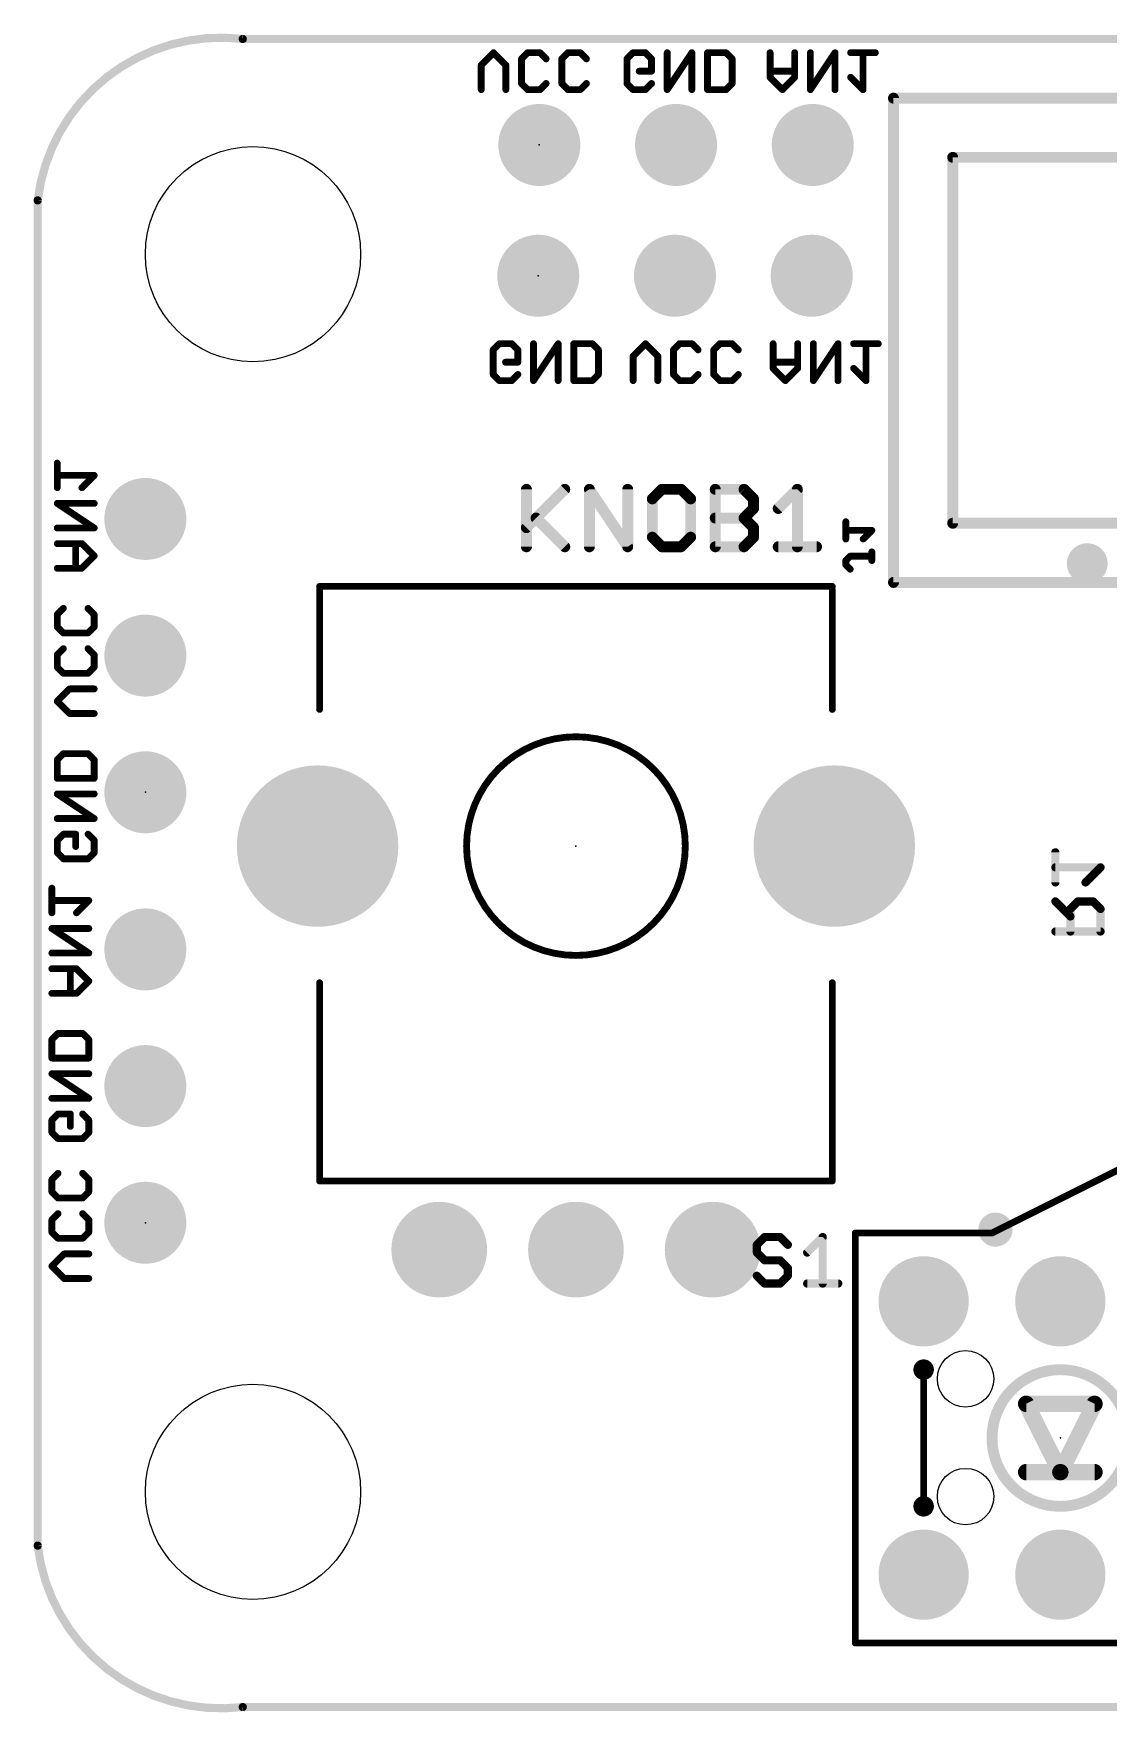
# Model space of a CAD drawing. Extents: x -0.1 to 52.1, y -0.1 to 31.1.
# Drawn here: x -0.08 to 19.89, y -0.1 to 31.1 of the extents above; entities that cross this region are included whole.
import ezdxf

# ---------------------------------------------------------------- set-up
doc = ezdxf.new("R2010")
doc.units = 0
for name, color, linetype in [('17', 82, 'CONTINUOUS'), ('18', 82, 'CONTINUOUS'), ('20', 7, 'CONTINUOUS'), ('21', 253, 'CONTINUOUS'), ('22', 253, 'CONTINUOUS'), ('23', 7, 'CONTINUOUS'), ('24', 7, 'CONTINUOUS'), ('25', 253, 'CONTINUOUS'), ('26', 253, 'CONTINUOUS'), ('28', 253, 'CONTINUOUS'), ('52', 253, 'CONTINUOUS')]:
    doc.layers.add(name, color=color, linetype=linetype)

# ---------------------------------------------------------------- blocks, each defined once
blk = doc.blocks.new('RECT')
blk.add_solid([(-0.5, -0.5), (0.5, -0.5), (-0.5, 0.5), (0.5, 0.5)])
blk = doc.blocks.new('ROUNDP')
at = {"const_width": 0.5}
blk.add_lwpolyline([(0, -0.25, 1), (0, 0.25, 1), (0, -0.25)], format="xyb", dxfattribs=at)
blk = doc.blocks.new('ROUNDV')
at = {"const_width": 0.5}
blk.add_lwpolyline([(0, -0.25, 1), (0, 0.25, 1), (0, -0.25)], format="xyb", dxfattribs=at)

msp = doc.modelspace()

# ---------------------------------------------------------------- linework, layer by layer
at = {"layer": '20'}
for points, const_width in [([(3.81, 31, 0.4142), (0, 28)], 0.1524), ([(3.81, 31.0381, 1), (3.81, 30.9619)], 0.0762), ([(3.8055, 30.9622, 1), (3.8145, 31.0378)], 0.0762), ([(0.0381, 28, 1), (-0.0381, 28)], 0.0762), ([(-0.0378, 28.0045, 1), (0.0378, 27.9955)], 0.0762), ([(0, 3, 0.4142), (3.81, 0)], 0.1524), ([(0.0378, 3.0045, 1), (-0.0378, 2.9955)], 0.0762), ([(-0.0381, 3, 1), (0.0381, 3)], 0.0762), ([(3.81, 0.0381, 1), (3.81, -0.0381)], 0.0762), ([(3.8145, -0.0378, 1), (3.8055, 0.0378)], 0.0762)]:
    msp.add_lwpolyline(points, format="xyb", dxfattribs=dict(at, const_width=const_width))
at = {"layer": '20', "const_width": 0.1524}
for points in [[(48.99, 31), (3.81, 31)], [(0, 28), (0, 3)], [(3.81, 0), (47.99, 0)]]:
    msp.add_lwpolyline(points, dxfattribs=at)
at = {"layer": '20'}
for centre, radius in [((4, 27), 2), ((17.24, 6.1), 0.525), ((4, 4), 2), ((17.24, 3.91), 0.525)]:
    msp.add_circle(centre, radius, dxfattribs=at)
at = {"layer": '21'}
for points, const_width in [([(14.7625, 20.826), (5.2375, 20.826)], 0.127), ([(5.2375, 18.54), (5.2375, 20.7625)], 0.127), ([(14.7625, 18.54), (14.7625, 20.7625)], 0.127), ([(5.2375, 9.777), (5.2375, 13.46)], 0.127), ([(14.7625, 9.777), (14.7625, 13.46)], 0.127), ([(17.73, 8.81), (20.27, 10.08)], 0.127), ([(5.2375, 9.777), (14.7625, 9.777)], 0.127), ([(15.19, 8.81), (15.19, 1.19)], 0.127), ([(15.19, 8.81), (17.73, 8.81)], 0.127), ([(16.46, 6.27), (16.46, 3.73)], 0.127), ([(19.635, 5.635), (18.365, 5.635)], 0.3048), ([(18.365, 5.635), (19, 4.365)], 0.3048), ([(19, 4.365), (19.635, 5.635)], 0.3048), ([(19, 4.365), (18.365, 4.365)], 0.3048), ([(19.635, 4.365), (19, 4.365)], 0.3048), ([(22.81, 1.19), (15.19, 1.19)], 0.127)]:
    msp.add_lwpolyline(points, dxfattribs=dict(at, const_width=const_width))
for points, const_width in [([(5.2375, 20.8577, 1), (5.2375, 20.7943)], 0.0635), ([(5.2692, 20.7625, 1), (5.2058, 20.7625)], 0.0635), ([(14.7943, 20.7625, 1), (14.7308, 20.7625)], 0.0635), ([(14.7625, 20.7943, 1), (14.7625, 20.8577)], 0.0635), ([(5.2058, 18.54, 1), (5.2692, 18.54)], 0.0635), ([(14.7308, 18.54, 1), (14.7943, 18.54)], 0.0635), ([(10, 13.968, 1), (10, 18.032, 1), (10, 13.968)], 0.127), ([(5.2692, 13.46, 1), (5.2058, 13.46)], 0.0635), ([(14.7943, 13.46, 1), (14.7308, 13.46)], 0.0635), ([(5.2375, 9.8088, 1), (5.2375, 9.7453)], 0.0635), ([(5.2058, 9.777, 1), (5.2692, 9.777)], 0.0635), ([(14.7308, 9.777, 1), (14.7943, 9.777)], 0.0635), ([(14.7625, 9.7453, 1), (14.7625, 9.8088)], 0.0635), ([(17.794, 8.7206, 1), (17.794, 9.0254, 1), (17.794, 8.7206)], 0.3302), ([(15.2218, 8.81, 1), (15.1583, 8.81)], 0.0635), ([(15.19, 8.8418, 1), (15.19, 8.7782)], 0.0635), ([(17.7158, 8.8384, 1), (17.7442, 8.7816)], 0.0635), ([(17.73, 8.7782, 1), (17.73, 8.8418)], 0.0635), ([(16.46, 6.143, 1), (16.46, 6.397, 1), (16.46, 6.143)], 0.127), ([(16.4917, 6.27, 1), (16.4283, 6.27)], 0.0635), ([(19, 3.73, 1), (19, 6.27, 1), (19, 3.73)], 0.2032), ([(18.365, 5.7112, 1), (18.365, 5.5588)], 0.1524), ([(18.4332, 5.6691, 1), (18.2968, 5.6009)], 0.1524), ([(19.7032, 5.6009, 1), (19.5668, 5.6691)], 0.1524), ([(19.635, 5.5588, 1), (19.635, 5.7112)], 0.1524), ([(18.365, 4.4412, 1), (18.365, 4.2888)], 0.1524), ([(19, 4.4412, 1), (19, 4.2888)], 0.1524), ([(18.9318, 4.3991, 1), (19.0682, 4.3309)], 0.1524), ([(18.9318, 4.3309, 1), (19.0682, 4.3991)], 0.1524), ([(19, 4.2888, 1), (19, 4.4412)], 0.1524), ([(19.635, 4.2888, 1), (19.635, 4.4412)], 0.1524), ([(16.46, 3.603, 1), (16.46, 3.857, 1), (16.46, 3.603)], 0.127), ([(16.4283, 3.73, 1), (16.4917, 3.73)], 0.0635), ([(15.19, 1.2217, 1), (15.19, 1.1583)], 0.0635), ([(15.1583, 1.19, 1), (15.2218, 1.19)], 0.0635)]:
    msp.add_lwpolyline(points, format="xyb", dxfattribs=dict(at, const_width=const_width))
at = {"layer": '22', "const_width": 0.2032}
for points in [[(36.1, 29.9), (15.9, 29.9)], [(15.9, 29.9), (15.9, 20.9)], [(15.9, 20.9), (23.8, 20.9)]]:
    msp.add_lwpolyline(points, dxfattribs=at)
at = {"layer": '22', "const_width": 0.1016}
for points in [[(15.9, 29.9508, 1), (15.9, 29.8492)], [(15.9508, 29.9, 1), (15.8492, 29.9)], [(15.9, 20.9508, 1), (15.9, 20.8492)], [(15.8492, 20.9, 1), (15.9508, 20.9)]]:
    msp.add_lwpolyline(points, format="xyb", dxfattribs=at)
at = {"layer": '23'}
for p in [(10, 16), (19, 5)]:
    msp.add_point(p, dxfattribs=at)
at = {"layer": '24'}
for p in [(9.32, 29.03), (9.3, 26.6), (2, 17), (2, 9)]:
    msp.add_point(p, dxfattribs=at)
at = {"layer": '25'}
for points, const_width in [([(9.0806, 22.6303), (9.0806, 21.5626)], 0.2032), ([(9.0806, 21.9185), (9.7924, 22.6303)], 0.2032), ([(10.25, 21.5626), (10.25, 22.6303)], 0.2032), ([(10.25, 22.6303), (10.9618, 21.5626)], 0.2032), ([(10.9618, 21.5626), (10.9618, 22.6303)], 0.2032), ([(11.5973, 22.6303), (11.4194, 22.4524)], 0.2032), ([(11.4194, 22.4524), (11.4194, 21.7406)], 0.2032), ([(11.9533, 22.6303), (11.5973, 22.6303)], 0.2032), ([(12.1312, 22.4524), (11.9533, 22.6303)], 0.2032), ([(12.1312, 21.7406), (12.1312, 22.4524)], 0.2032), ([(12.5888, 21.5626), (12.5888, 22.6303)], 0.2032), ([(12.5888, 22.6303), (13.1227, 22.6303)], 0.2032), ([(13.1227, 22.6303), (13.3006, 22.4524)], 0.2032), ([(13.3006, 22.4524), (13.3006, 22.2744)], 0.2032), ([(13.7582, 22.2744), (14.1141, 22.6303)], 0.2032), ([(14.1141, 22.6303), (14.1141, 21.5626)], 0.2032), ([(9.2586, 22.0965), (9.7924, 21.5626)], 0.2032), ([(12.5888, 22.0965), (13.1227, 22.0965)], 0.2032), ([(13.3006, 22.2744), (13.1227, 22.0965)], 0.2032), ([(13.1227, 22.0965), (13.3006, 21.9185)], 0.2032), ([(11.4194, 21.7406), (11.5973, 21.5626)], 0.2032), ([(11.9533, 21.5626), (12.1312, 21.7406)], 0.2032), ([(13.3006, 21.7406), (13.1227, 21.5626)], 0.2032), ([(13.3006, 21.9185), (13.3006, 21.7406)], 0.2032), ([(11.5973, 21.5626), (11.9533, 21.5626)], 0.2032), ([(13.1227, 21.5626), (12.5888, 21.5626)], 0.2032), ([(13.7582, 21.5626), (14.47, 21.5626)], 0.2032), ([(13.5053, 8.7345), (13.3612, 8.5905)], 0.1524), ([(13.7934, 8.7345), (13.5053, 8.7345)], 0.1524), ([(13.9374, 8.5905), (13.7934, 8.7345)], 0.1524), ([(14.2967, 8.4464), (14.5848, 8.7345)], 0.1524), ([(14.5848, 8.7345), (14.5848, 7.8702)], 0.1524), ([(13.3612, 8.5905), (13.3612, 8.4464)], 0.1524), ([(13.3612, 8.4464), (13.5053, 8.3024)], 0.1524), ([(13.5053, 8.3024), (13.7934, 8.3024)], 0.1524), ([(13.7934, 8.3024), (13.9374, 8.1583)], 0.1524), ([(13.9374, 8.1583), (13.9374, 8.0143)], 0.1524), ([(13.5053, 7.8702), (13.3612, 8.0143)], 0.1524), ([(13.7934, 7.8702), (13.5053, 7.8702)], 0.1524), ([(13.9374, 8.0143), (13.7934, 7.8702)], 0.1524), ([(14.2967, 7.8702), (14.8729, 7.8702)], 0.1524)]:
    msp.add_lwpolyline(points, dxfattribs=dict(at, const_width=const_width))
for points, const_width in [([(9.1314, 22.6303, 1), (9.0298, 22.6303)], 0.1016), ([(9.8283, 22.5944, 1), (9.7565, 22.6662)], 0.1016), ([(10.3008, 22.6303, 1), (10.1992, 22.6303)], 0.1016), ([(10.2923, 22.6585, 1), (10.2077, 22.6021)], 0.1016), ([(11.0126, 22.6303, 1), (10.911, 22.6303)], 0.1016), ([(11.4702, 22.4524, 1), (11.3686, 22.4524)], 0.1016), ([(11.3835, 22.4883, 1), (11.4553, 22.4164)], 0.1016), ([(11.5973, 22.6811, 1), (11.5973, 22.5795)], 0.1016), ([(11.6333, 22.5944, 1), (11.5614, 22.6662)], 0.1016), ([(11.9892, 22.6662, 1), (11.9173, 22.5944)], 0.1016), ([(11.9533, 22.5795, 1), (11.9533, 22.6811)], 0.1016), ([(12.182, 22.4524, 1), (12.0804, 22.4524)], 0.1016), ([(12.0953, 22.4164, 1), (12.1671, 22.4883)], 0.1016), ([(12.6396, 22.6303, 1), (12.538, 22.6303)], 0.1016), ([(12.5888, 22.6811, 1), (12.5888, 22.5795)], 0.1016), ([(13.1586, 22.6662, 1), (13.0867, 22.5944)], 0.1016), ([(13.1227, 22.5795, 1), (13.1227, 22.6811)], 0.1016), ([(13.3514, 22.4524, 1), (13.2498, 22.4524)], 0.1016), ([(13.2647, 22.4164, 1), (13.3365, 22.4883)], 0.1016), ([(14.1649, 22.6303, 1), (14.0633, 22.6303)], 0.1016), ([(14.15, 22.5944, 1), (14.0782, 22.6662)], 0.1016), ([(9.2945, 22.1324, 1), (9.2226, 22.0605)], 0.1016), ([(12.5888, 22.1473, 1), (12.5888, 22.0457)], 0.1016), ([(13.1586, 22.1324, 1), (13.0867, 22.0605)], 0.1016), ([(13.0867, 22.1324, 1), (13.1586, 22.0605)], 0.1016), ([(13.1227, 22.0457, 1), (13.1227, 22.1473)], 0.1016), ([(13.2498, 22.2744, 1), (13.3514, 22.2744)], 0.1016), ([(13.3365, 22.2385, 1), (13.2647, 22.3103)], 0.1016), ([(13.7223, 22.3103, 1), (13.7941, 22.2385)], 0.1016), ([(9.0447, 21.9544, 1), (9.1165, 21.8826)], 0.1016), ([(11.4553, 21.7765, 1), (11.3835, 21.7046)], 0.1016), ([(12.1671, 21.7046, 1), (12.0953, 21.7765)], 0.1016), ([(13.3514, 21.9185, 1), (13.2498, 21.9185)], 0.1016), ([(13.2647, 21.8826, 1), (13.3365, 21.9544)], 0.1016), ([(13.3365, 21.7046, 1), (13.2647, 21.7765)], 0.1016), ([(9.0298, 21.5626, 1), (9.1314, 21.5626)], 0.1016), ([(9.7565, 21.5267, 1), (9.8283, 21.5985)], 0.1016), ([(10.1992, 21.5626, 1), (10.3008, 21.5626)], 0.1016), ([(10.911, 21.5626, 1), (11.0126, 21.5626)], 0.1016), ([(10.9195, 21.5344, 1), (11.0041, 21.5908)], 0.1016), ([(11.3686, 21.7406, 1), (11.4702, 21.7406)], 0.1016), ([(11.5973, 21.6134, 1), (11.5973, 21.5118)], 0.1016), ([(11.5614, 21.5267, 1), (11.6333, 21.5985)], 0.1016), ([(11.9173, 21.5985, 1), (11.9892, 21.5267)], 0.1016), ([(11.9533, 21.5118, 1), (11.9533, 21.6134)], 0.1016), ([(12.0804, 21.7406, 1), (12.182, 21.7406)], 0.1016), ([(12.5888, 21.6134, 1), (12.5888, 21.5118)], 0.1016), ([(12.538, 21.5626, 1), (12.6396, 21.5626)], 0.1016), ([(13.0867, 21.5985, 1), (13.1586, 21.5267)], 0.1016), ([(13.1227, 21.5118, 1), (13.1227, 21.6134)], 0.1016), ([(13.2498, 21.7406, 1), (13.3514, 21.7406)], 0.1016), ([(13.7582, 21.6134, 1), (13.7582, 21.5118)], 0.1016), ([(14.0633, 21.5626, 1), (14.1649, 21.5626)], 0.1016), ([(14.47, 21.5118, 1), (14.47, 21.6134)], 0.1016), ([(13.5053, 8.7726, 1), (13.5053, 8.6964)], 0.0762), ([(13.5322, 8.7076, 1), (13.4783, 8.7615)], 0.0762), ([(13.8203, 8.7615, 1), (13.7664, 8.7076)], 0.0762), ([(13.7934, 8.6964, 1), (13.7934, 8.7726)], 0.0762), ([(14.6229, 8.7345, 1), (14.5467, 8.7345)], 0.0762), ([(14.6118, 8.7076, 1), (14.5579, 8.7615)], 0.0762), ([(13.3993, 8.5905, 1), (13.3231, 8.5905)], 0.0762), ([(13.3343, 8.6174, 1), (13.3881, 8.5635)], 0.0762), ([(13.3881, 8.4734, 1), (13.3343, 8.4195)], 0.0762), ([(13.3231, 8.4464, 1), (13.3993, 8.4464)], 0.0762), ([(13.9105, 8.5635, 1), (13.9644, 8.6174)], 0.0762), ([(14.2698, 8.4734, 1), (14.3237, 8.4195)], 0.0762), ([(13.5053, 8.3405, 1), (13.5053, 8.2643)], 0.0762), ([(13.4783, 8.2754, 1), (13.5322, 8.3293)], 0.0762), ([(13.8203, 8.3293, 1), (13.7664, 8.2754)], 0.0762), ([(13.7934, 8.2643, 1), (13.7934, 8.3405)], 0.0762), ([(13.9755, 8.1583, 1), (13.8993, 8.1583)], 0.0762), ([(13.9105, 8.1314, 1), (13.9644, 8.1853)], 0.0762), ([(13.3881, 8.0412, 1), (13.3343, 7.9873)], 0.0762), ([(13.5053, 7.9083, 1), (13.5053, 7.8321)], 0.0762), ([(13.4783, 7.8433, 1), (13.5322, 7.8971)], 0.0762), ([(13.7664, 7.8971, 1), (13.8203, 7.8433)], 0.0762), ([(13.7934, 7.8321, 1), (13.7934, 7.9083)], 0.0762), ([(13.8993, 8.0143, 1), (13.9755, 8.0143)], 0.0762), ([(13.9644, 7.9873, 1), (13.9105, 8.0412)], 0.0762), ([(14.2967, 7.9083, 1), (14.2967, 7.8321)], 0.0762), ([(14.5467, 7.8702, 1), (14.6229, 7.8702)], 0.0762), ([(14.8729, 7.8321, 1), (14.8729, 7.9083)], 0.0762)]:
    msp.add_lwpolyline(points, format="xyb", dxfattribs=dict(at, const_width=const_width))
at = {"layer": '26', "const_width": 0.1524}
for points in [[(18.9078, 15.3249), (18.9078, 15.8842)], [(19.7467, 15.6046), (18.9078, 15.6046)], [(19.4671, 15.3249), (19.7467, 15.6046)], [(19.1874, 14.6924), (18.9078, 14.9721)], [(19.3273, 14.9721), (19.1874, 14.8323)], [(19.6069, 14.9721), (19.3273, 14.9721)], [(19.7467, 14.8323), (19.6069, 14.9721)], [(19.1874, 14.8323), (19.1874, 14.4128)], [(19.7467, 14.4128), (19.7467, 14.8323)], [(18.9078, 14.4128), (19.7467, 14.4128)]]:
    msp.add_lwpolyline(points, dxfattribs=at)
at = {"layer": '26', "const_width": 0.0762}
for points in [[(18.9459, 15.8842, 1), (18.8697, 15.8842)], [(18.9078, 15.6427, 1), (18.9078, 15.5665)], [(19.7737, 15.5776, 1), (19.7198, 15.6315)], [(19.7467, 15.5665, 1), (19.7467, 15.6427)], [(18.8697, 15.3249, 1), (18.9459, 15.3249)], [(19.4401, 15.3519, 1), (19.494, 15.298)], [(18.9347, 14.999, 1), (18.8809, 14.9451)], [(19.3273, 15.0102, 1), (19.3273, 14.934)], [(19.3542, 14.9451, 1), (19.3003, 14.999)], [(19.6338, 14.999, 1), (19.58, 14.9451)], [(19.6069, 14.934, 1), (19.6069, 15.0102)], [(19.2255, 14.8323, 1), (19.1493, 14.8323)], [(19.1605, 14.8592, 1), (19.2144, 14.8053)], [(19.1605, 14.6655, 1), (19.2144, 14.7194)], [(19.7848, 14.8323, 1), (19.7086, 14.8323)], [(19.7198, 14.8053, 1), (19.7737, 14.8592)], [(18.9078, 14.4509, 1), (18.9078, 14.3747)], [(19.1493, 14.4128, 1), (19.2255, 14.4128)], [(19.7086, 14.4128, 1), (19.7848, 14.4128)], [(19.7467, 14.3747, 1), (19.7467, 14.4509)]]:
    msp.add_lwpolyline(points, format="xyb", dxfattribs=at)
at = {"layer": '28', "const_width": 0.127}
for points in [[(8.2405, 30.5157), (8.4693, 30.7445)], [(8.2405, 30.0581), (8.2405, 30.5157)], [(8.4693, 30.7445), (8.6981, 30.5157)], [(8.6981, 30.5157), (8.6981, 30.0581)], [(8.9889, 30.6301), (9.1033, 30.7445)], [(8.9889, 30.1725), (8.9889, 30.6301)], [(9.1033, 30.7445), (9.3321, 30.7445)], [(9.3321, 30.7445), (9.4465, 30.6301)], [(9.7373, 30.6301), (9.8517, 30.7445)], [(9.7373, 30.1725), (9.7373, 30.6301)], [(9.8517, 30.7445), (10.0805, 30.7445)], [(10.0805, 30.7445), (10.1949, 30.6301)], [(10.9475, 30.6301), (11.0619, 30.7445)], [(10.9475, 30.1725), (10.9475, 30.6301)], [(11.0619, 30.7445), (11.2907, 30.7445)], [(11.2907, 30.7445), (11.4051, 30.6301)], [(11.4051, 30.6301), (11.4051, 30.4013)], [(11.6959, 30.7445), (11.6959, 30.0581)], [(11.6959, 30.0581), (12.1535, 30.7445)], [(12.1535, 30.7445), (12.1535, 30.0581)], [(12.4443, 30.0581), (12.4443, 30.7445)], [(12.4443, 30.7445), (12.7875, 30.7445)], [(12.7875, 30.7445), (12.9019, 30.6301)], [(12.9019, 30.6301), (12.9019, 30.1725)], [(13.6075, 30.7445), (13.6075, 30.2869)], [(14.0651, 30.2869), (14.0651, 30.7445)], [(14.3559, 30.7445), (14.3559, 30.0581)], [(14.3559, 30.0581), (14.8135, 30.7445)], [(14.8135, 30.7445), (14.8135, 30.0581)], [(15.1043, 30.7445), (15.5619, 30.7445)], [(15.3331, 30.0581), (15.3331, 30.7445)], [(11.4051, 30.4013), (11.1763, 30.4013)], [(13.6075, 30.4013), (14.0651, 30.4013)], [(13.6075, 30.2869), (13.8363, 30.0581)], [(13.8363, 30.0581), (14.0651, 30.2869)], [(15.1043, 30.2869), (15.3331, 30.0581)], [(9.1033, 30.0581), (8.9889, 30.1725)], [(9.3321, 30.0581), (9.1033, 30.0581)], [(9.4465, 30.1725), (9.3321, 30.0581)], [(9.8517, 30.0581), (9.7373, 30.1725)], [(10.0805, 30.0581), (9.8517, 30.0581)], [(10.1949, 30.1725), (10.0805, 30.0581)], [(11.0619, 30.0581), (10.9475, 30.1725)], [(11.2907, 30.0581), (11.0619, 30.0581)], [(11.4051, 30.1725), (11.2907, 30.0581)], [(12.7875, 30.0581), (12.4443, 30.0581)], [(12.9019, 30.1725), (12.7875, 30.0581)], [(8.4635, 25.2221), (8.5779, 25.3365)], [(8.4635, 24.7645), (8.4635, 25.2221)], [(8.5779, 25.3365), (8.8067, 25.3365)], [(8.8067, 25.3365), (8.9211, 25.2221)], [(8.9211, 25.2221), (8.9211, 24.9933)], [(9.2119, 25.3365), (9.2119, 24.6501)], [(9.2119, 24.6501), (9.6695, 25.3365)], [(9.6695, 25.3365), (9.6695, 24.6501)], [(9.9603, 24.6501), (9.9603, 25.3365)], [(9.9603, 25.3365), (10.3035, 25.3365)], [(10.3035, 25.3365), (10.4179, 25.2221)], [(10.4179, 25.2221), (10.4179, 24.7645)], [(11.0635, 25.1077), (11.2923, 25.3365)], [(11.2923, 25.3365), (11.5211, 25.1077)], [(11.8119, 25.2221), (11.9263, 25.3365)], [(11.8119, 24.7645), (11.8119, 25.2221)], [(11.9263, 25.3365), (12.1551, 25.3365)], [(12.1551, 25.3365), (12.2695, 25.2221)], [(12.5603, 25.2221), (12.6747, 25.3365)], [(12.5603, 24.7645), (12.5603, 25.2221)], [(12.6747, 25.3365), (12.9035, 25.3365)], [(12.9035, 25.3365), (13.0179, 25.2221)], [(13.6635, 25.3365), (13.6635, 24.8789)], [(14.1211, 24.8789), (14.1211, 25.3365)], [(14.4119, 25.3365), (14.4119, 24.6501)], [(14.4119, 24.6501), (14.8695, 25.3365)], [(14.8695, 25.3365), (14.8695, 24.6501)], [(15.1603, 25.3365), (15.6179, 25.3365)], [(15.3891, 24.6501), (15.3891, 25.3365)], [(8.9211, 24.9933), (8.6923, 24.9933)], [(11.0635, 24.6501), (11.0635, 25.1077)], [(11.5211, 25.1077), (11.5211, 24.6501)], [(13.6635, 24.9933), (14.1211, 24.9933)], [(8.5779, 24.6501), (8.4635, 24.7645)], [(8.8067, 24.6501), (8.5779, 24.6501)], [(8.9211, 24.7645), (8.8067, 24.6501)], [(10.3035, 24.6501), (9.9603, 24.6501)], [(10.4179, 24.7645), (10.3035, 24.6501)], [(11.9263, 24.6501), (11.8119, 24.7645)], [(12.1551, 24.6501), (11.9263, 24.6501)], [(12.2695, 24.7645), (12.1551, 24.6501)], [(12.6747, 24.6501), (12.5603, 24.7645)], [(12.9035, 24.6501), (12.6747, 24.6501)], [(13.0179, 24.7645), (12.9035, 24.6501)], [(13.6635, 24.8789), (13.8923, 24.6501)], [(13.8923, 24.6501), (14.1211, 24.8789)], [(15.1603, 24.8789), (15.3891, 24.6501)], [(0.3635, 22.6603), (0.3635, 23.1179)], [(1.0499, 22.8891), (0.3635, 22.8891)], [(0.8211, 22.6603), (1.0499, 22.8891)], [(1.0499, 21.9119), (0.3635, 22.3695)], [(0.3635, 22.3695), (1.0499, 22.3695)], [(0.3635, 21.9119), (1.0499, 21.9119)], [(15.0145, 21.7068), (15.0145, 22.0288)], [(15.4975, 21.8678), (15.0145, 21.8678)], [(15.3365, 21.7068), (15.4975, 21.8678)], [(0.8211, 21.6211), (0.3635, 21.6211)], [(0.7067, 21.1635), (0.7067, 21.6211)], [(1.0499, 21.3923), (0.8211, 21.6211)], [(15.4975, 21.3065), (15.4975, 21.4675)], [(0.3635, 21.1635), (0.8211, 21.1635)], [(0.8211, 21.1635), (1.0499, 21.3923)], [(15.0145, 21.3065), (15.095, 21.387)], [(15.0145, 21.226), (15.0145, 21.3065)], [(15.095, 21.1455), (15.0145, 21.226)], [(15.095, 21.387), (15.4975, 21.387)], [(0.3635, 20.3035), (0.4779, 20.4179)], [(0.3635, 20.0747), (0.3635, 20.3035)], [(0.9355, 20.4179), (1.0499, 20.3035)], [(1.0499, 20.3035), (1.0499, 20.0747)], [(0.4779, 19.9603), (0.3635, 20.0747)], [(0.9355, 19.9603), (0.4779, 19.9603)], [(1.0499, 20.0747), (0.9355, 19.9603)], [(0.3635, 19.5551), (0.4779, 19.6695)], [(0.9355, 19.6695), (1.0499, 19.5551)], [(0.3635, 19.3263), (0.3635, 19.5551)], [(0.4779, 19.2119), (0.3635, 19.3263)], [(1.0499, 19.3263), (0.9355, 19.2119)], [(1.0499, 19.5551), (1.0499, 19.3263)], [(0.9355, 19.2119), (0.4779, 19.2119)], [(0.3635, 18.6923), (0.5923, 18.9211)], [(0.5923, 18.4635), (0.3635, 18.6923)], [(0.5923, 18.9211), (1.0499, 18.9211)], [(1.0499, 18.4635), (0.5923, 18.4635)], [(0.3635, 17.6035), (0.4779, 17.7179)], [(0.3635, 17.2603), (0.3635, 17.6035)], [(0.4779, 17.7179), (0.9355, 17.7179)], [(0.9355, 17.7179), (1.0499, 17.6035)], [(1.0499, 17.6035), (1.0499, 17.2603)], [(1.0499, 17.2603), (0.3635, 17.2603)], [(1.0499, 16.5119), (0.3635, 16.9695)], [(0.3635, 16.9695), (1.0499, 16.9695)], [(0.3635, 16.5119), (1.0499, 16.5119)], [(0.3635, 16.1067), (0.4779, 16.2211)], [(0.4779, 16.2211), (0.7067, 16.2211)], [(0.7067, 16.2211), (0.7067, 15.9923)], [(0.9355, 16.2211), (1.0499, 16.1067)], [(0.3635, 15.8779), (0.3635, 16.1067)], [(0.4779, 15.7635), (0.3635, 15.8779)], [(1.0499, 15.8779), (0.9355, 15.7635)], [(1.0499, 16.1067), (1.0499, 15.8779)], [(0.9355, 15.7635), (0.4779, 15.7635)], [(0.2635, 14.7603), (0.2635, 15.2179)], [(0.9499, 14.9891), (0.2635, 14.9891)], [(0.7211, 14.7603), (0.9499, 14.9891)], [(0.9499, 14.0119), (0.2635, 14.4695)], [(0.2635, 14.4695), (0.9499, 14.4695)], [(0.2635, 14.0119), (0.9499, 14.0119)], [(0.7211, 13.7211), (0.2635, 13.7211)], [(0.6067, 13.2635), (0.6067, 13.7211)], [(0.9499, 13.4923), (0.7211, 13.7211)], [(0.7211, 13.2635), (0.9499, 13.4923)], [(0.2635, 13.2635), (0.7211, 13.2635)], [(0.2635, 12.4035), (0.3779, 12.5179)], [(0.3779, 12.5179), (0.8355, 12.5179)], [(0.8355, 12.5179), (0.9499, 12.4035)], [(0.2635, 12.0603), (0.2635, 12.4035)], [(0.9499, 12.4035), (0.9499, 12.0603)], [(0.9499, 12.0603), (0.2635, 12.0603)], [(0.9499, 11.3119), (0.2635, 11.7695)], [(0.2635, 11.7695), (0.9499, 11.7695)], [(0.2635, 11.3119), (0.9499, 11.3119)], [(0.2635, 10.9067), (0.3779, 11.0211)], [(0.2635, 10.6779), (0.2635, 10.9067)], [(0.3779, 11.0211), (0.6067, 11.0211)], [(0.6067, 11.0211), (0.6067, 10.7923)], [(0.8355, 11.0211), (0.9499, 10.9067)], [(0.9499, 10.9067), (0.9499, 10.6779)], [(0.3779, 10.5635), (0.2635, 10.6779)], [(0.8355, 10.5635), (0.3779, 10.5635)], [(0.9499, 10.6779), (0.8355, 10.5635)], [(0.2635, 9.8035), (0.3779, 9.9179)], [(0.2635, 9.5747), (0.2635, 9.8035)], [(0.8355, 9.9179), (0.9499, 9.8035)], [(0.9499, 9.8035), (0.9499, 9.5747)], [(0.3779, 9.4603), (0.2635, 9.5747)], [(0.8355, 9.4603), (0.3779, 9.4603)], [(0.9499, 9.5747), (0.8355, 9.4603)], [(0.2635, 9.0551), (0.3779, 9.1695)], [(0.2635, 8.8263), (0.2635, 9.0551)], [(0.8355, 9.1695), (0.9499, 9.0551)], [(0.9499, 9.0551), (0.9499, 8.8263)], [(0.3779, 8.7119), (0.2635, 8.8263)], [(0.8355, 8.7119), (0.3779, 8.7119)], [(0.9499, 8.8263), (0.8355, 8.7119)], [(0.2635, 8.1923), (0.4923, 8.4211)], [(0.4923, 8.4211), (0.9499, 8.4211)], [(0.4923, 7.9635), (0.2635, 8.1923)], [(0.9499, 7.9635), (0.4923, 7.9635)]]:
    msp.add_lwpolyline(points, dxfattribs=at)
at = {"layer": '28', "const_width": 0.0635}
for points in [[(8.2723, 30.5157, 1), (8.2088, 30.5157)], [(8.4917, 30.767, 1), (8.4468, 30.722)], [(8.4917, 30.722, 1), (8.4468, 30.767)], [(8.7298, 30.5157, 1), (8.6663, 30.5157)], [(9.0207, 30.6301, 1), (8.9572, 30.6301)], [(8.9665, 30.6526, 1), (9.0114, 30.6077)], [(9.1033, 30.7763, 1), (9.1033, 30.7128)], [(9.1258, 30.722, 1), (9.0809, 30.767)], [(9.3546, 30.767, 1), (9.3097, 30.722)], [(9.3321, 30.7128, 1), (9.3321, 30.7763)], [(9.4241, 30.6077, 1), (9.469, 30.6526)], [(9.7691, 30.6301, 1), (9.7056, 30.6301)], [(9.7149, 30.6526, 1), (9.7598, 30.6077)], [(9.8517, 30.7763, 1), (9.8517, 30.7128)], [(9.8742, 30.722, 1), (9.8293, 30.767)], [(10.103, 30.767, 1), (10.0581, 30.722)], [(10.0805, 30.7128, 1), (10.0805, 30.7763)], [(10.1725, 30.6077, 1), (10.2174, 30.6526)], [(10.9793, 30.6301, 1), (10.9157, 30.6301)], [(10.925, 30.6526, 1), (10.97, 30.6077)], [(11.0619, 30.7763, 1), (11.0619, 30.7128)], [(11.0843, 30.722, 1), (11.0394, 30.767)], [(11.3131, 30.767, 1), (11.2682, 30.722)], [(11.2907, 30.7128, 1), (11.2907, 30.7763)], [(11.4368, 30.6301, 1), (11.3733, 30.6301)], [(11.3826, 30.6077, 1), (11.4275, 30.6526)], [(11.7277, 30.7445, 1), (11.6642, 30.7445)], [(12.1853, 30.7445, 1), (12.1218, 30.7445)], [(12.1799, 30.7269, 1), (12.1271, 30.7621)], [(12.4761, 30.7445, 1), (12.4126, 30.7445)], [(12.4443, 30.7763, 1), (12.4443, 30.7128)], [(12.81, 30.767, 1), (12.7651, 30.722)], [(12.7875, 30.7128, 1), (12.7875, 30.7763)], [(12.9337, 30.6301, 1), (12.8702, 30.6301)], [(12.8795, 30.6077, 1), (12.9244, 30.6526)], [(13.6393, 30.7445, 1), (13.5757, 30.7445)], [(14.0968, 30.7445, 1), (14.0333, 30.7445)], [(14.3877, 30.7445, 1), (14.3242, 30.7445)], [(14.8453, 30.7445, 1), (14.7818, 30.7445)], [(14.8399, 30.7269, 1), (14.7871, 30.7621)], [(15.1043, 30.7763, 1), (15.1043, 30.7128)], [(15.3649, 30.7445, 1), (15.3014, 30.7445)], [(15.5619, 30.7128, 1), (15.5619, 30.7763)], [(8.218, 30.5382, 1), (8.263, 30.4933)], [(8.6756, 30.4933, 1), (8.7205, 30.5382)], [(11.1763, 30.4331, 1), (11.1763, 30.3696)], [(11.3733, 30.4013, 1), (11.4368, 30.4013)], [(11.4051, 30.3696, 1), (11.4051, 30.4331)], [(13.5757, 30.2869, 1), (13.6393, 30.2869)], [(13.6075, 30.4331, 1), (13.6075, 30.3696)], [(13.63, 30.3094, 1), (13.585, 30.2645)], [(14.0333, 30.2869, 1), (14.0968, 30.2869)], [(14.0875, 30.2645, 1), (14.0426, 30.3094)], [(14.0651, 30.3696, 1), (14.0651, 30.4331)], [(15.1268, 30.3094, 1), (15.0819, 30.2645)], [(8.2088, 30.0581, 1), (8.2723, 30.0581)], [(8.6663, 30.0581, 1), (8.7298, 30.0581)], [(8.9572, 30.1725, 1), (9.0207, 30.1725)], [(9.0114, 30.195, 1), (8.9665, 30.1501)], [(9.1033, 30.0899, 1), (9.1033, 30.0264)], [(9.0809, 30.0357, 1), (9.1258, 30.0806)], [(9.3097, 30.0806, 1), (9.3546, 30.0357)], [(9.3321, 30.0264, 1), (9.3321, 30.0899)], [(9.469, 30.1501, 1), (9.4241, 30.195)], [(9.7056, 30.1725, 1), (9.7691, 30.1725)], [(9.7598, 30.195, 1), (9.7149, 30.1501)], [(9.8517, 30.0899, 1), (9.8517, 30.0264)], [(9.8293, 30.0357, 1), (9.8742, 30.0806)], [(10.0581, 30.0806, 1), (10.103, 30.0357)], [(10.0805, 30.0264, 1), (10.0805, 30.0899)], [(10.2174, 30.1501, 1), (10.1725, 30.195)], [(10.9157, 30.1725, 1), (10.9793, 30.1725)], [(10.97, 30.195, 1), (10.925, 30.1501)], [(11.0619, 30.0899, 1), (11.0619, 30.0264)], [(11.0394, 30.0357, 1), (11.0843, 30.0806)], [(11.2682, 30.0806, 1), (11.3131, 30.0357)], [(11.2907, 30.0264, 1), (11.2907, 30.0899)], [(11.4275, 30.1501, 1), (11.3826, 30.195)], [(11.6695, 30.0757, 1), (11.7223, 30.0405)], [(11.6642, 30.0581, 1), (11.7277, 30.0581)], [(12.1218, 30.0581, 1), (12.1853, 30.0581)], [(12.4443, 30.0899, 1), (12.4443, 30.0264)], [(12.4126, 30.0581, 1), (12.4761, 30.0581)], [(12.7651, 30.0806, 1), (12.81, 30.0357)], [(12.7875, 30.0264, 1), (12.7875, 30.0899)], [(12.8702, 30.1725, 1), (12.9337, 30.1725)], [(12.9244, 30.1501, 1), (12.8795, 30.195)], [(13.8138, 30.0806, 1), (13.8587, 30.0357)], [(13.8138, 30.0357, 1), (13.8587, 30.0806)], [(14.3295, 30.0757, 1), (14.3823, 30.0405)], [(14.3242, 30.0581, 1), (14.3877, 30.0581)], [(14.7818, 30.0581, 1), (14.8453, 30.0581)], [(15.3014, 30.0581, 1), (15.3649, 30.0581)], [(15.3107, 30.0357, 1), (15.3556, 30.0806)], [(8.4953, 25.2221, 1), (8.4317, 25.2221)], [(8.441, 25.2446, 1), (8.486, 25.1997)], [(8.5779, 25.3682, 1), (8.5779, 25.3048)], [(8.6003, 25.314, 1), (8.5554, 25.359)], [(8.8291, 25.359, 1), (8.7842, 25.314)], [(8.8067, 25.3048, 1), (8.8067, 25.3682)], [(8.9528, 25.2221, 1), (8.8893, 25.2221)], [(8.8986, 25.1997, 1), (8.9435, 25.2446)], [(9.2437, 25.3365, 1), (9.1802, 25.3365)], [(9.7013, 25.3365, 1), (9.6378, 25.3365)], [(9.6959, 25.3189, 1), (9.6431, 25.3541)], [(9.9921, 25.3365, 1), (9.9286, 25.3365)], [(9.9603, 25.3682, 1), (9.9603, 25.3048)], [(10.326, 25.359, 1), (10.2811, 25.314)], [(10.3035, 25.3048, 1), (10.3035, 25.3682)], [(10.4497, 25.2221, 1), (10.3862, 25.2221)], [(10.3955, 25.1997, 1), (10.4404, 25.2446)], [(11.3147, 25.359, 1), (11.2698, 25.314)], [(11.3147, 25.314, 1), (11.2698, 25.359)], [(11.8437, 25.2221, 1), (11.7802, 25.2221)], [(11.7895, 25.2446, 1), (11.8344, 25.1997)], [(11.9263, 25.3682, 1), (11.9263, 25.3048)], [(11.9488, 25.314, 1), (11.9039, 25.359)], [(12.1776, 25.359, 1), (12.1327, 25.314)], [(12.1551, 25.3048, 1), (12.1551, 25.3682)], [(12.2471, 25.1997, 1), (12.292, 25.2446)], [(12.5921, 25.2221, 1), (12.5286, 25.2221)], [(12.5379, 25.2446, 1), (12.5828, 25.1997)], [(12.6747, 25.3682, 1), (12.6747, 25.3048)], [(12.6972, 25.314, 1), (12.6523, 25.359)], [(12.926, 25.359, 1), (12.8811, 25.314)], [(12.9035, 25.3048, 1), (12.9035, 25.3682)], [(12.9955, 25.1997, 1), (13.0404, 25.2446)], [(13.6953, 25.3365, 1), (13.6318, 25.3365)], [(14.1528, 25.3365, 1), (14.0893, 25.3365)], [(14.4437, 25.3365, 1), (14.3802, 25.3365)], [(14.9013, 25.3365, 1), (14.8378, 25.3365)], [(14.8959, 25.3189, 1), (14.8431, 25.3541)], [(15.1603, 25.3682, 1), (15.1603, 25.3048)], [(15.4209, 25.3365, 1), (15.3574, 25.3365)], [(15.6179, 25.3048, 1), (15.6179, 25.3682)], [(8.6923, 25.0251, 1), (8.6923, 24.9616)], [(8.8893, 24.9933, 1), (8.9528, 24.9933)], [(8.9211, 24.9616, 1), (8.9211, 25.0251)], [(11.0953, 25.1077, 1), (11.0318, 25.1077)], [(11.041, 25.1302, 1), (11.086, 25.0853)], [(11.5528, 25.1077, 1), (11.4893, 25.1077)], [(11.4986, 25.0853, 1), (11.5435, 25.1302)], [(13.6635, 25.0251, 1), (13.6635, 24.9616)], [(14.1211, 24.9616, 1), (14.1211, 25.0251)], [(8.4317, 24.7645, 1), (8.4953, 24.7645)], [(8.486, 24.787, 1), (8.441, 24.7421)], [(8.5779, 24.6819, 1), (8.5779, 24.6184)], [(8.5554, 24.6277, 1), (8.6003, 24.6726)], [(8.7842, 24.6726, 1), (8.8291, 24.6277)], [(8.8067, 24.6184, 1), (8.8067, 24.6819)], [(8.9435, 24.7421, 1), (8.8986, 24.787)], [(9.1855, 24.6677, 1), (9.2383, 24.6325)], [(9.1802, 24.6501, 1), (9.2437, 24.6501)], [(9.6378, 24.6501, 1), (9.7013, 24.6501)], [(9.9603, 24.6819, 1), (9.9603, 24.6184)], [(9.9286, 24.6501, 1), (9.9921, 24.6501)], [(10.2811, 24.6726, 1), (10.326, 24.6277)], [(10.3035, 24.6184, 1), (10.3035, 24.6819)], [(10.3862, 24.7645, 1), (10.4497, 24.7645)], [(10.4404, 24.7421, 1), (10.3955, 24.787)], [(11.0318, 24.6501, 1), (11.0953, 24.6501)], [(11.4893, 24.6501, 1), (11.5528, 24.6501)], [(11.8344, 24.787, 1), (11.7895, 24.7421)], [(11.7802, 24.7645, 1), (11.8437, 24.7645)], [(11.9263, 24.6819, 1), (11.9263, 24.6184)], [(11.9039, 24.6277, 1), (11.9488, 24.6726)], [(12.1327, 24.6726, 1), (12.1776, 24.6277)], [(12.1551, 24.6184, 1), (12.1551, 24.6819)], [(12.292, 24.7421, 1), (12.2471, 24.787)], [(12.5828, 24.787, 1), (12.5379, 24.7421)], [(12.5286, 24.7645, 1), (12.5921, 24.7645)], [(12.6747, 24.6819, 1), (12.6747, 24.6184)], [(12.6523, 24.6277, 1), (12.6972, 24.6726)], [(12.8811, 24.6726, 1), (12.926, 24.6277)], [(12.9035, 24.6184, 1), (12.9035, 24.6819)], [(13.0404, 24.7421, 1), (12.9955, 24.787)], [(13.686, 24.9014, 1), (13.641, 24.8565)], [(13.6318, 24.8789, 1), (13.6953, 24.8789)], [(13.8698, 24.6726, 1), (13.9147, 24.6277)], [(13.8698, 24.6277, 1), (13.9147, 24.6726)], [(14.0893, 24.8789, 1), (14.1528, 24.8789)], [(14.1435, 24.8565, 1), (14.0986, 24.9014)], [(14.3855, 24.6677, 1), (14.4383, 24.6325)], [(14.3802, 24.6501, 1), (14.4437, 24.6501)], [(14.8378, 24.6501, 1), (14.9013, 24.6501)], [(15.1828, 24.9014, 1), (15.1379, 24.8565)], [(15.3574, 24.6501, 1), (15.4209, 24.6501)], [(15.3667, 24.6277, 1), (15.4116, 24.6726)], [(0.3952, 23.1179, 1), (0.3317, 23.1179)], [(0.3635, 22.9209, 1), (0.3635, 22.8574)], [(1.0723, 22.8667, 1), (1.0274, 22.9116)], [(1.0499, 22.8574, 1), (1.0499, 22.9209)], [(0.3317, 22.6603, 1), (0.3952, 22.6603)], [(0.7986, 22.6828, 1), (0.8435, 22.6379)], [(0.3811, 22.3959, 1), (0.3459, 22.3431)], [(0.3635, 22.4013, 1), (0.3635, 22.3378)], [(1.0499, 22.3378, 1), (1.0499, 22.4013)], [(0.3635, 21.9437, 1), (0.3635, 21.8802)], [(1.0323, 21.8855, 1), (1.0675, 21.9383)], [(1.0499, 21.8802, 1), (1.0499, 21.9437)], [(15.0463, 22.0288, 1), (14.9827, 22.0288)], [(15.0145, 21.8996, 1), (15.0145, 21.8361)], [(15.52, 21.8454, 1), (15.4751, 21.8903)], [(15.4975, 21.8361, 1), (15.4975, 21.8996)], [(0.3635, 21.6528, 1), (0.3635, 21.5893)], [(0.7384, 21.6211, 1), (0.6749, 21.6211)], [(0.8435, 21.6435, 1), (0.7986, 21.5986)], [(0.8211, 21.5893, 1), (0.8211, 21.6528)], [(14.9827, 21.7068, 1), (15.0463, 21.7068)], [(15.3141, 21.7293, 1), (15.359, 21.6844)], [(15.5293, 21.4675, 1), (15.4658, 21.4675)], [(0.3635, 21.1953, 1), (0.3635, 21.1318)], [(0.7986, 21.186, 1), (0.8435, 21.141)], [(0.8211, 21.1318, 1), (0.8211, 21.1953)], [(1.0723, 21.3698, 1), (1.0274, 21.4147)], [(1.0274, 21.3698, 1), (1.0723, 21.4147)], [(15.0463, 21.3065, 1), (14.9827, 21.3065)], [(15.037, 21.2485, 1), (14.992, 21.2035)], [(14.9827, 21.226, 1), (15.0463, 21.226)], [(14.992, 21.329, 1), (15.037, 21.2841)], [(15.095, 21.4188, 1), (15.095, 21.3553)], [(15.1175, 21.3646, 1), (15.0725, 21.4095)], [(15.4658, 21.3065, 1), (15.5293, 21.3065)], [(15.4975, 21.3553, 1), (15.4975, 21.4188)], [(0.6749, 21.1635, 1), (0.7384, 21.1635)], [(15.0725, 21.123, 1), (15.1175, 21.168)], [(0.3952, 20.3035, 1), (0.3317, 20.3035)], [(0.341, 20.326, 1), (0.386, 20.2811)], [(0.5003, 20.3955, 1), (0.4554, 20.4404)], [(0.9579, 20.4404, 1), (0.913, 20.3955)], [(1.0816, 20.3035, 1), (1.0181, 20.3035)], [(1.0274, 20.2811, 1), (1.0723, 20.326)], [(0.3317, 20.0747, 1), (0.3952, 20.0747)], [(0.386, 20.0972, 1), (0.341, 20.0523)], [(0.4779, 19.9921, 1), (0.4779, 19.9286)], [(0.4554, 19.9379, 1), (0.5003, 19.9828)], [(0.913, 19.9828, 1), (0.9579, 19.9379)], [(0.9355, 19.9286, 1), (0.9355, 19.9921)], [(1.0181, 20.0747, 1), (1.0816, 20.0747)], [(1.0723, 20.0523, 1), (1.0274, 20.0972)], [(0.5003, 19.6471, 1), (0.4554, 19.692)], [(0.9579, 19.692, 1), (0.913, 19.6471)], [(0.3952, 19.5551, 1), (0.3317, 19.5551)], [(0.3317, 19.3263, 1), (0.3952, 19.3263)], [(0.341, 19.5776, 1), (0.386, 19.5327)], [(0.386, 19.3488, 1), (0.341, 19.3039)], [(1.0816, 19.5551, 1), (1.0181, 19.5551)], [(1.0181, 19.3263, 1), (1.0816, 19.3263)], [(1.0274, 19.5327, 1), (1.0723, 19.5776)], [(1.0723, 19.3039, 1), (1.0274, 19.3488)], [(0.4779, 19.2437, 1), (0.4779, 19.1802)], [(0.4554, 19.1895, 1), (0.5003, 19.2344)], [(0.913, 19.2344, 1), (0.9579, 19.1895)], [(0.9355, 19.1802, 1), (0.9355, 19.2437)], [(0.386, 18.7147, 1), (0.341, 18.6698)], [(0.341, 18.7147, 1), (0.386, 18.6698)], [(0.5923, 18.9528, 1), (0.5923, 18.8893)], [(0.6147, 18.8986, 1), (0.5698, 18.9435)], [(1.0499, 18.8893, 1), (1.0499, 18.9528)], [(0.5923, 18.4952, 1), (0.5923, 18.4318)], [(0.5698, 18.441, 1), (0.6147, 18.486)], [(1.0499, 18.4318, 1), (1.0499, 18.4952)], [(0.3952, 17.6035, 1), (0.3317, 17.6035)], [(0.341, 17.626, 1), (0.386, 17.5811)], [(0.4779, 17.7497, 1), (0.4779, 17.6862)], [(0.5003, 17.6955, 1), (0.4554, 17.7404)], [(0.9579, 17.7404, 1), (0.913, 17.6955)], [(0.9355, 17.6862, 1), (0.9355, 17.7497)], [(1.0816, 17.6035, 1), (1.0181, 17.6035)], [(1.0274, 17.5811, 1), (1.0723, 17.626)], [(0.3317, 17.2603, 1), (0.3952, 17.2603)], [(0.3635, 17.2921, 1), (0.3635, 17.2286)], [(1.0181, 17.2603, 1), (1.0816, 17.2603)], [(1.0499, 17.2286, 1), (1.0499, 17.2921)], [(0.3811, 16.9959, 1), (0.3459, 16.9431)], [(0.3635, 17.0013, 1), (0.3635, 16.9378)], [(1.0499, 16.9378, 1), (1.0499, 17.0013)], [(0.3635, 16.5437, 1), (0.3635, 16.4802)], [(1.0323, 16.4855, 1), (1.0675, 16.5383)], [(1.0499, 16.4802, 1), (1.0499, 16.5437)], [(0.4779, 16.2528, 1), (0.4779, 16.1893)], [(0.5003, 16.1986, 1), (0.4554, 16.2435)], [(0.7384, 16.2211, 1), (0.6749, 16.2211)], [(0.7067, 16.1893, 1), (0.7067, 16.2528)], [(0.9579, 16.2435, 1), (0.913, 16.1986)], [(0.3952, 16.1067, 1), (0.3317, 16.1067)], [(0.341, 16.1291, 1), (0.386, 16.0842)], [(0.386, 15.9003, 1), (0.341, 15.8554)], [(0.6749, 15.9923, 1), (0.7384, 15.9923)], [(1.0816, 16.1067, 1), (1.0181, 16.1067)], [(1.0274, 16.0842, 1), (1.0723, 16.1291)], [(1.0723, 15.8554, 1), (1.0274, 15.9003)], [(0.3317, 15.8779, 1), (0.3952, 15.8779)], [(0.4779, 15.7953, 1), (0.4779, 15.7317)], [(0.4554, 15.741, 1), (0.5003, 15.786)], [(0.913, 15.786, 1), (0.9579, 15.741)], [(0.9355, 15.7317, 1), (0.9355, 15.7953)], [(1.0181, 15.8779, 1), (1.0816, 15.8779)], [(0.2635, 15.0209, 1), (0.2635, 14.9574)], [(0.2953, 15.2179, 1), (0.2318, 15.2179)], [(0.9723, 14.9667, 1), (0.9274, 15.0116)], [(0.9499, 14.9574, 1), (0.9499, 15.0209)], [(0.2318, 14.7603, 1), (0.2953, 14.7603)], [(0.6986, 14.7828, 1), (0.7435, 14.7379)], [(0.2635, 14.5013, 1), (0.2635, 14.4378)], [(0.2811, 14.4959, 1), (0.2459, 14.4431)], [(0.9499, 14.4378, 1), (0.9499, 14.5013)], [(0.2635, 14.0437, 1), (0.2635, 13.9802)], [(0.9323, 13.9855, 1), (0.9675, 14.0383)], [(0.9499, 13.9802, 1), (0.9499, 14.0437)], [(0.2635, 13.7528, 1), (0.2635, 13.6893)], [(0.6384, 13.7211, 1), (0.5749, 13.7211)], [(0.7435, 13.7435, 1), (0.6986, 13.6986)], [(0.7211, 13.6893, 1), (0.7211, 13.7528)], [(0.9274, 13.4698, 1), (0.9723, 13.5147)], [(0.9723, 13.4698, 1), (0.9274, 13.5147)], [(0.2635, 13.2953, 1), (0.2635, 13.2317)], [(0.5749, 13.2635, 1), (0.6384, 13.2635)], [(0.6986, 13.286, 1), (0.7435, 13.241)], [(0.7211, 13.2317, 1), (0.7211, 13.2953)], [(0.3779, 12.5497, 1), (0.3779, 12.4862)], [(0.4003, 12.4955, 1), (0.3554, 12.5404)], [(0.8579, 12.5404, 1), (0.813, 12.4955)], [(0.8355, 12.4862, 1), (0.8355, 12.5497)], [(0.241, 12.426, 1), (0.286, 12.3811)], [(0.2953, 12.4035, 1), (0.2318, 12.4035)], [(0.9816, 12.4035, 1), (0.9181, 12.4035)], [(0.9274, 12.3811, 1), (0.9723, 12.426)], [(0.2635, 12.0921, 1), (0.2635, 12.0286)], [(0.2318, 12.0603, 1), (0.2953, 12.0603)], [(0.9181, 12.0603, 1), (0.9816, 12.0603)], [(0.9499, 12.0286, 1), (0.9499, 12.0921)], [(0.2811, 11.7959, 1), (0.2459, 11.7431)], [(0.2635, 11.8013, 1), (0.2635, 11.7378)], [(0.9499, 11.7378, 1), (0.9499, 11.8013)], [(0.2635, 11.3437, 1), (0.2635, 11.2802)], [(0.9323, 11.2855, 1), (0.9675, 11.3383)], [(0.9499, 11.2802, 1), (0.9499, 11.3437)], [(0.241, 10.9291, 1), (0.286, 10.8842)], [(0.2953, 10.9067, 1), (0.2318, 10.9067)], [(0.3779, 11.0528, 1), (0.3779, 10.9893)], [(0.4003, 10.9986, 1), (0.3554, 11.0435)], [(0.6384, 11.0211, 1), (0.5749, 11.0211)], [(0.6067, 10.9893, 1), (0.6067, 11.0528)], [(0.8579, 11.0435, 1), (0.813, 10.9986)], [(0.9816, 10.9067, 1), (0.9181, 10.9067)], [(0.9274, 10.8842, 1), (0.9723, 10.9291)], [(0.286, 10.7003, 1), (0.241, 10.6554)], [(0.2318, 10.6779, 1), (0.2953, 10.6779)], [(0.3779, 10.5953, 1), (0.3779, 10.5318)], [(0.3554, 10.541, 1), (0.4003, 10.586)], [(0.5749, 10.7923, 1), (0.6384, 10.7923)], [(0.813, 10.586, 1), (0.8579, 10.541)], [(0.8355, 10.5318, 1), (0.8355, 10.5953)], [(0.9181, 10.6779, 1), (0.9816, 10.6779)], [(0.9723, 10.6554, 1), (0.9274, 10.7003)], [(0.241, 9.826, 1), (0.286, 9.7811)], [(0.2953, 9.8035, 1), (0.2318, 9.8035)], [(0.4003, 9.8955, 1), (0.3554, 9.9404)], [(0.8579, 9.9404, 1), (0.813, 9.8955)], [(0.9816, 9.8035, 1), (0.9181, 9.8035)], [(0.9274, 9.7811, 1), (0.9723, 9.826)], [(0.286, 9.5972, 1), (0.241, 9.5523)], [(0.2318, 9.5747, 1), (0.2953, 9.5747)], [(0.3779, 9.4921, 1), (0.3779, 9.4286)], [(0.3554, 9.4379, 1), (0.4003, 9.4828)], [(0.813, 9.4828, 1), (0.8579, 9.4379)], [(0.8355, 9.4286, 1), (0.8355, 9.4921)], [(0.9181, 9.5747, 1), (0.9816, 9.5747)], [(0.9723, 9.5523, 1), (0.9274, 9.5972)], [(0.241, 9.0776, 1), (0.286, 9.0327)], [(0.2953, 9.0551, 1), (0.2318, 9.0551)], [(0.4003, 9.1471, 1), (0.3554, 9.192)], [(0.8579, 9.192, 1), (0.813, 9.1471)], [(0.9816, 9.0551, 1), (0.9181, 9.0551)], [(0.9274, 9.0327, 1), (0.9723, 9.0776)], [(0.286, 8.8488, 1), (0.241, 8.8039)], [(0.2318, 8.8263, 1), (0.2953, 8.8263)], [(0.3779, 8.7437, 1), (0.3779, 8.6802)], [(0.3554, 8.6895, 1), (0.4003, 8.7344)], [(0.813, 8.7344, 1), (0.8579, 8.6895)], [(0.8355, 8.6802, 1), (0.8355, 8.7437)], [(0.9181, 8.8263, 1), (0.9816, 8.8263)], [(0.9723, 8.8039, 1), (0.9274, 8.8488)], [(0.4923, 8.4528, 1), (0.4923, 8.3893)], [(0.5147, 8.3986, 1), (0.4698, 8.4435)], [(0.9499, 8.3893, 1), (0.9499, 8.4528)], [(0.286, 8.2147, 1), (0.241, 8.1698)], [(0.241, 8.2147, 1), (0.286, 8.1698)], [(0.4923, 7.9953, 1), (0.4923, 7.9318)], [(0.4698, 7.941, 1), (0.5147, 7.986)], [(0.9499, 7.9318, 1), (0.9499, 7.9953)]]:
    msp.add_lwpolyline(points, format="xyb", dxfattribs=at)
at = {"layer": '52', "const_width": 0.2032}
for points in [[(35, 28.8), (17, 28.8)], [(17, 22), (17, 28.8)], [(17, 22), (23.8, 22)]]:
    msp.add_lwpolyline(points, dxfattribs=at)
at = {"layer": '52', "const_width": 0.1016}
for points in [[(17, 28.8508, 1), (17, 28.7492)], [(17.0508, 28.8, 1), (16.9492, 28.8)], [(17, 22.0508, 1), (17, 21.9492)], [(16.9492, 22, 1), (17.0508, 22)]]:
    msp.add_lwpolyline(points, format="xyb", dxfattribs=at)

# ---------------------------------------------------------------- block references
at = {"layer": '17', "xscale": 1.524, "yscale": 1.524, "rotation": 270}
for p in [(9.32, 29.03), (9.32, 29.03), (11.86, 29.03), (11.86, 29.03), (14.4, 29.03), (14.4, 29.03), (9.3, 26.6), (9.3, 26.6), (11.84, 26.6), (11.84, 26.6), (14.38, 26.6), (14.38, 26.6)]:
    msp.add_blockref('ROUNDP', p, dxfattribs=at)
at = {"layer": '17'}
for p, xscale, yscale in [((2, 22.08), 1.524, 1.524), ((2, 22.08), 1.524, 1.524), ((2, 19.54), 1.524, 1.524), ((2, 19.54), 1.524, 1.524), ((2, 17), 1.524, 1.524), ((2, 17), 1.524, 1.524), ((5.2, 16), 3, 3), ((5.2, 16), 3, 3), ((14.8, 16), 3, 3), ((14.8, 16), 3, 3), ((2, 14.08), 1.524, 1.524), ((2, 14.08), 1.524, 1.524), ((2, 11.54), 1.524, 1.524), ((2, 11.54), 1.524, 1.524), ((2, 9), 1.524, 1.524), ((2, 9), 1.524, 1.524), ((7.46, 8.5), 1.778, 1.778), ((7.46, 8.5), 1.778, 1.778), ((10, 8.5), 1.778, 1.778), ((10, 8.5), 1.778, 1.778), ((12.54, 8.5), 1.778, 1.778), ((12.54, 8.5), 1.778, 1.778), ((16.46, 7.54), 1.6764, 1.6764), ((16.46, 7.54), 1.6764, 1.6764), ((19, 7.54), 1.6764, 1.6764), ((19, 7.54), 1.6764, 1.6764), ((16.46, 2.46), 1.6764, 1.6764), ((16.46, 2.46), 1.6764, 1.6764), ((19, 2.46), 1.6764, 1.6764), ((19, 2.46), 1.6764, 1.6764)]:
    msp.add_blockref('ROUNDP', p, dxfattribs=dict(at, xscale=xscale, yscale=yscale))
at = {"layer": '18', "xscale": 0.7564, "yscale": 0.7564}
msp.add_blockref('ROUNDV', (19.5, 21.25), dxfattribs=at)
at = {"layer": '52', "xscale": 0.508, "yscale": 0.508}
for p in [(9.32, 29.03), (11.86, 29.03), (14.4, 29.03), (9.3, 26.6), (11.84, 26.6), (14.38, 26.6)]:
    msp.add_blockref('RECT', p, dxfattribs=at)
at = {"layer": '52', "xscale": 0.508, "yscale": 0.508, "rotation": 90}
for p in [(2, 22.08), (2, 19.54), (2, 17), (2, 14.08), (2, 11.54), (2, 9)]:
    msp.add_blockref('RECT', p, dxfattribs=at)

doc.saveas('drawing.dxf')
